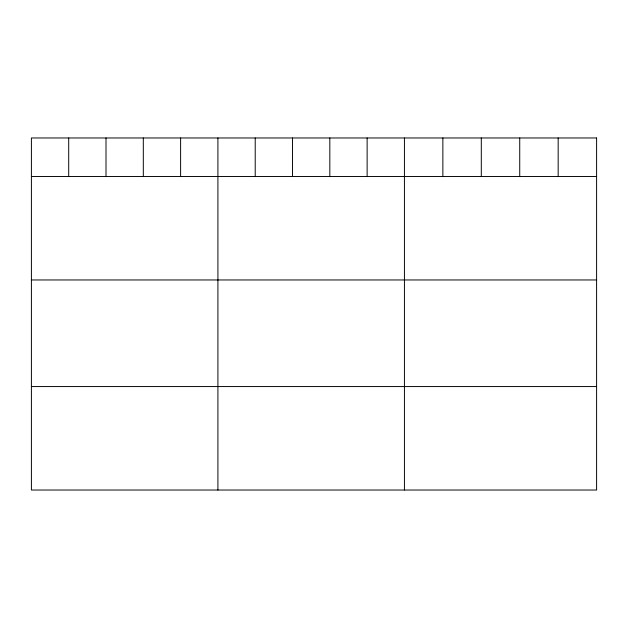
<?xml version="1.0" encoding="UTF-8"?>
<svg xmlns="http://www.w3.org/2000/svg" width="628" height="628" viewBox="0 0 628 628"><rect width="100%" height="100%" fill="white"/><g stroke="black" fill="none" stroke-linecap="round" stroke-linejoin="round"><path stroke-width="0.94" d="M31.4 176.499L596.6 176.499M31.4 279.962L596.6 279.962M31.4 386.565L596.6 386.565M558.166 137.972L558.166 176.499M519.733 137.972L519.733 176.499M481.299 137.972L481.299 176.499M442.866 137.972L442.866 176.499M404.432 137.972L404.432 490.028M367.129 137.972L367.129 176.499M329.826 137.972L329.826 176.499M292.522 137.972L292.522 176.499M255.219 137.972L255.219 176.499M217.916 137.972L217.916 490.028M180.613 137.972L180.613 176.499M143.31 137.972L143.31 176.499M106.006 137.972L106.006 176.499M68.703 137.972L68.703 176.499M596.6 137.972L31.4 137.972L31.4 490.028L596.6 490.028L596.6 137.972"/></g></svg>
